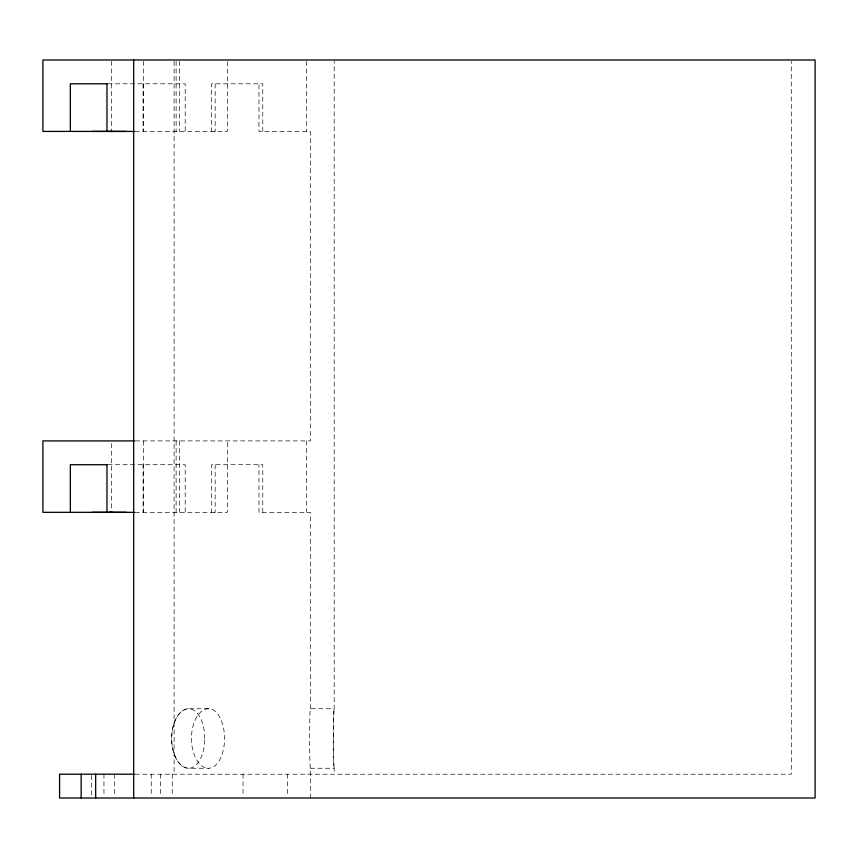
<?xml version="1.0" encoding="UTF-8"?>
<svg xmlns="http://www.w3.org/2000/svg" width="858" height="858" viewBox="0 0 858 858"><rect width="100%" height="100%" fill="white"/><g stroke="black" fill="none" stroke-linecap="round" stroke-linejoin="round"><path stroke-width="0.64" stroke-dasharray="4.29 3.22" d="M215.154 83.794L215.154 131.413L214.403 131.413M215.154 464.714L215.154 512.323L214.403 512.323M107.915 83.794L185.199 83.794L185.199 131.413M135.135 131.413L227.327 131.413L227.327 61.304M135.435 440.905L310.381 440.905L310.381 131.413L258.987 131.413L258.987 83.794M107.915 464.714L185.199 464.714L185.199 512.323M135.135 512.323L227.327 512.323L227.327 440.905M208.612 708.74L188.814 708.74A29.762 17.139 90 0 0 171.675 738.491A29.762 17.139 90 0 0 188.814 768.264L208.612 768.253A29.762 15.927 -90 0 0 224.539 738.491A29.762 15.927 -90 0 0 208.612 708.729A29.762 17.139 -90 0 0 191.463 738.491A29.762 17.139 -90 0 0 208.612 768.264M310.381 798.015L310.381 768.253A29.762 0.729 -90 0 1 309.652 738.491A29.762 0.729 -90 0 1 310.381 708.729L334.191 708.74L334.191 61.326M310.381 768.253L334.191 768.253L334.191 774.206M135.114 774.206L791.29 774.206L791.29 61.326M310.381 708.74L310.381 512.323L258.987 512.323L258.987 464.714M306.338 61.304L306.338 131.413M306.338 440.905L306.338 512.323M287.505 774.206L287.505 796.696M262.773 131.413L262.773 83.794L211.636 83.794L211.636 131.413M262.773 512.323L262.773 464.714L211.636 464.714L211.636 512.323M243.039 774.206L243.039 796.696M179.44 61.304L179.44 131.413M179.44 440.905L179.44 512.323M176.126 61.304L176.126 131.413M176.126 440.905L176.126 512.323M174.11 61.326L174.11 774.206M172.243 774.206L172.243 796.696M160.425 774.206L160.425 796.696M151.222 774.206L151.222 796.696M143.554 61.304L143.554 131.413M143.554 440.905L143.554 512.323M143.061 83.794L143.061 131.413M143.061 464.714L143.061 512.323M114.618 774.206L114.618 796.696M111.465 61.304L111.465 131.413M111.465 443.554L111.465 512.323M103.957 774.206L103.957 796.696M91.559 775.525L91.559 796.696M333.462 738.491A29.762 0.729 -90 0 0 334.191 768.264A29.762 0.729 90 0 1 333.462 738.491A29.762 0.729 -90 0 1 334.191 708.729A29.762 0.729 90 0 0 333.462 738.491M204.74 738.491A29.762 15.927 -90 0 0 188.814 708.729A29.762 17.139 -90 0 0 171.675 738.491A29.762 17.139 -90 0 0 188.814 768.264A29.762 15.927 -90 0 0 204.74 738.491"/><path stroke-width="1.29" d="M107.1 83.794L70.356 83.794L70.356 131.413M126.072 131.413L91.935 131.413M134.406 131.413L42.9 131.413L42.9 59.985L815.1 59.985L815.1 798.015L59.567 798.015L59.567 774.206L134.159 774.206M134.288 440.905L42.9 440.905L42.9 512.323L134.406 512.323M107.1 464.714L70.356 464.714L70.356 512.323M126.072 512.323L91.935 512.323M109.631 131.413L112.43 131.413M109.631 512.323L112.43 512.323M133.687 59.985L133.687 798.015M106.96 83.794L106.96 131.413M106.96 464.714L106.96 512.323M95.667 774.206L95.667 798.015M81.156 774.206L81.156 798.015"/></g></svg>
